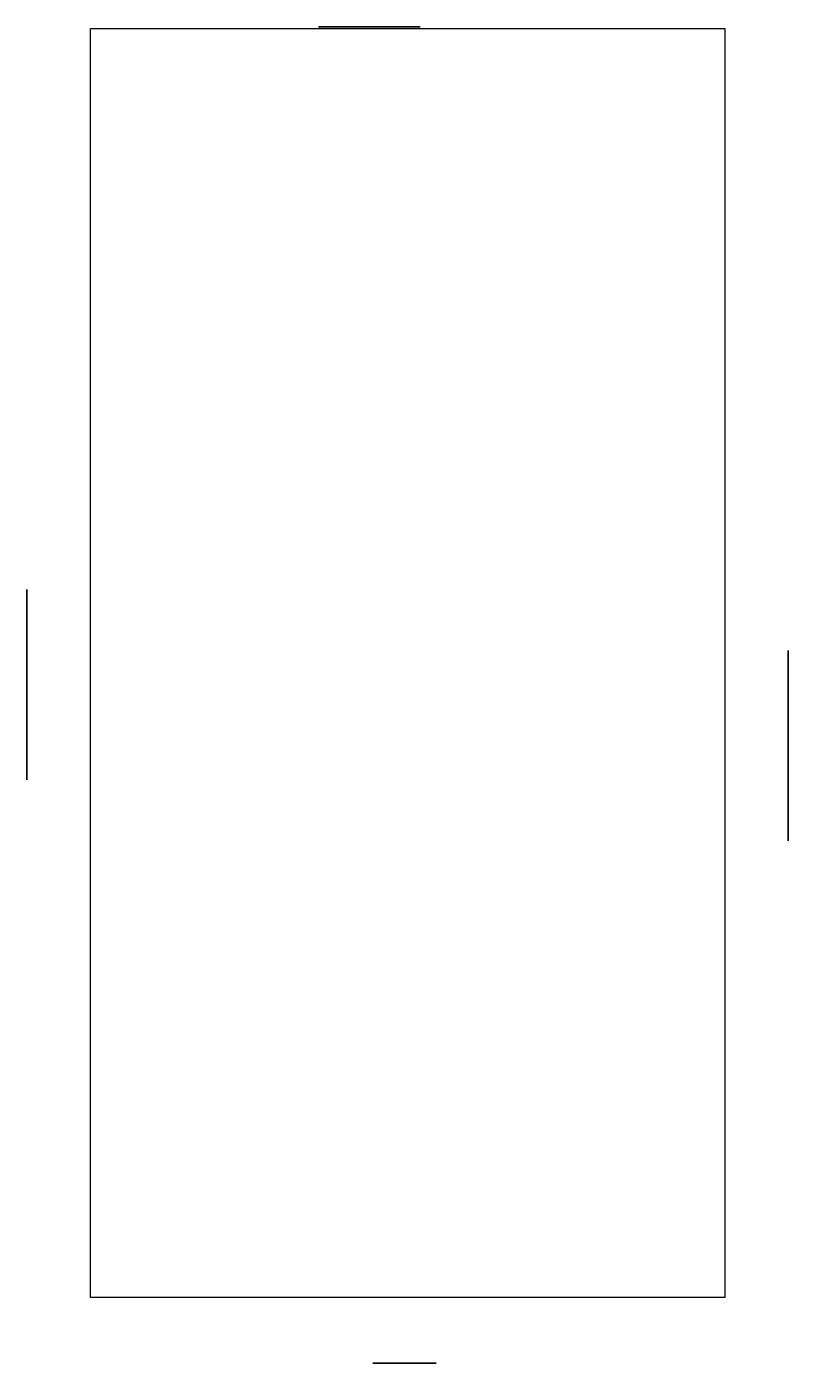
# Model space of a CAD drawing. Header units: millimetres. Extents: x 91 to 211, y -10 to 201.
import ezdxf

# ---------------------------------------------------------------- set-up
doc = ezdxf.new("R2010")
doc.units = ezdxf.units.MM

msp = doc.modelspace()

# ---------------------------------------------------------------- linework, layer by layer
msp.add_lwpolyline([(100.74, 0.35), (100.74, 200.35), (200.74, 200.35), (200.74, 0.35), (100.74, 0.35)])
at = {"extrusion": (1, 0, 0)}
for points, elevation in [([(81.94, 11.18), (111.94, 11.18), (111.94, 1.18), (81.94, 1.18), (81.94, 11.18)], 90.71), ([(72.32, 0), (72.32, 10), (102.32, 10), (102.32, 0), (72.32, 0)], 210.74)]:
    msp.add_lwpolyline(points, dxfattribs=dict(at, elevation=elevation))
at = {"extrusion": (0, -1, 0)}
for centre, radius in [((144.71, 10.64, -200.6), 8), ((150.25, 10.24, 10.02), 5)]:
    msp.add_circle(centre, radius, dxfattribs=at)
msp.add_3dface([(100.74, 0.35), (100.74, 200.35), (200.74, 200.35), (200.74, 0.35)])

doc.saveas('drawing.dxf')
